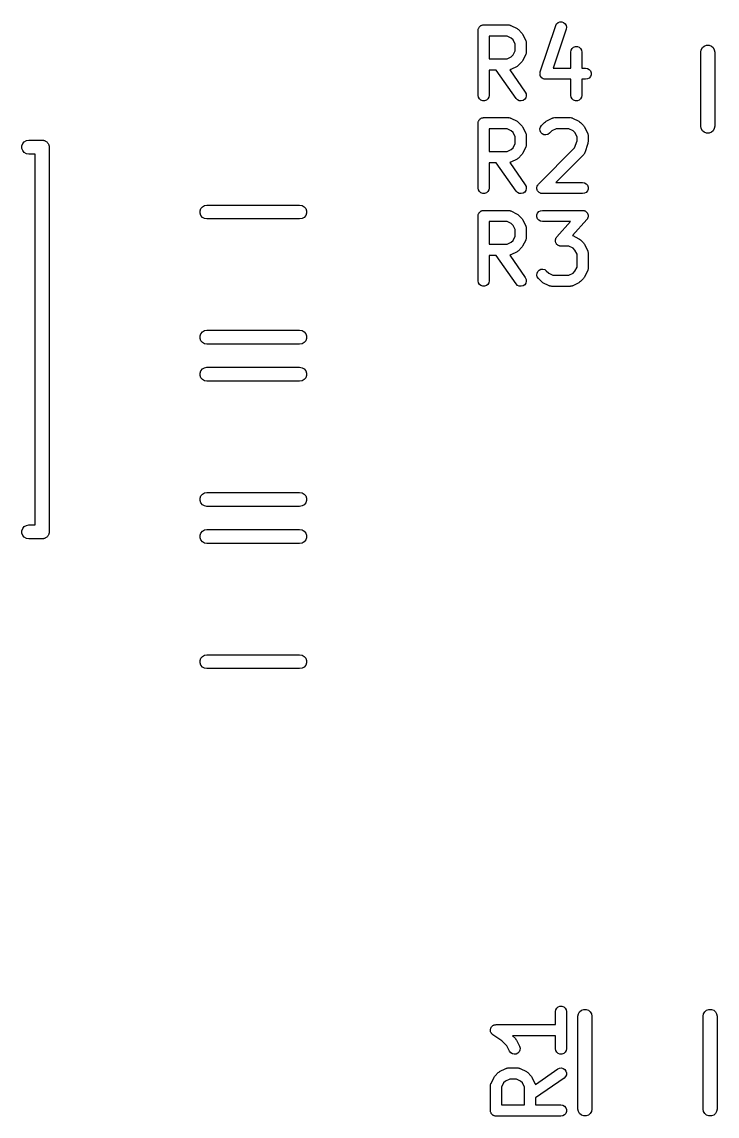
# Model space of a CAD drawing. Extents: x 110.2 to 157.8, y -100.3 to -70.3.
# Drawn here: x 126.26 to 133.75, y -84.33 to -72.52 of the extents above; entities that cross this region are included whole.
import ezdxf

# ---------------------------------------------------------------- set-up
doc = ezdxf.new("R2010")
doc.units = 0
doc.header["$MEASUREMENT"] = 0
doc.layers.add('BLACK', color=7, linetype='CONTINUOUS')

msp = doc.modelspace()

# ---------------------------------------------------------------- linework, layer by layer
at = {"layer": 'Black'}
for p, q in [((131.181, -72.5867), (131.185, -72.5826)), ((131.185, -72.5826), (131.187, -72.5781)), ((131.187, -72.5781), (131.191, -72.5747)), ((131.191, -72.5747), (131.195, -72.5707)), ((131.195, -72.5707), (131.199, -72.5681)), ((131.199, -72.5681), (131.203, -72.5647)), ((131.203, -72.5647), (131.208, -72.5629)), ((131.208, -72.5629), (131.213, -72.5603)), ((131.213, -72.5603), (131.218, -72.5594)), ((131.218, -72.5594), (131.223, -72.5576)), ((131.223, -72.5576), (131.228, -72.5576)), ((131.228, -72.5576), (131.233, -72.5567)), ((131.233, -72.5567), (131.5, -72.5567)), ((131.5, -72.5567), (131.503, -72.5573)), ((131.503, -72.5573), (131.507, -72.5571)), ((131.507, -72.5571), (131.514, -72.5591)), ((131.514, -72.5591), (131.521, -72.5603)), ((131.521, -72.5603), (131.524, -72.562)), ((131.524, -72.562), (131.527, -72.563)), ((131.527, -72.563), (131.594, -72.5963)), ((131.843, -73.0644), (132.01, -72.5644)), ((132.01, -72.5644), (132.02, -72.546)), ((132.02, -72.546), (132.035, -72.5322)), ((132.035, -72.5322), (132.055, -72.5246)), ((132.055, -72.5246), (132.075, -72.524)), ((132.075, -72.524), (132.095, -72.5306)), ((132.095, -72.5306), (132.112, -72.5435)), ((132.112, -72.5435), (132.122, -72.5613)), ((132.122, -72.5613), (132.127, -72.5817)), ((132.127, -72.5817), (132.124, -72.6023)), ((131.173, -72.6167), (131.174, -72.6115)), ((131.173, -73.3167), (131.173, -72.6167)), ((131.174, -72.6062), (131.176, -72.6013)), ((131.174, -72.6115), (131.174, -72.6062)), ((131.176, -72.6013), (131.177, -72.5961)), ((131.177, -72.5961), (131.18, -72.5916)), ((131.18, -72.5916), (131.181, -72.5867)), ((131.293, -72.6767), (131.293, -72.9233)), ((131.486, -72.6767), (131.293, -72.6767)), ((131.531, -72.6993), (131.486, -72.6767)), ((131.551, -72.7189), (131.531, -72.6993)), ((131.594, -72.5963), (131.601, -72.6021)), ((131.601, -72.6021), (131.609, -72.6076)), ((131.609, -72.6076), (131.642, -72.6409)), ((131.642, -72.6409), (131.648, -72.6488)), ((131.648, -72.6488), (131.654, -72.6565)), ((131.654, -72.6565), (131.687, -72.7232)), ((132.124, -72.6023), (131.983, -73.0233)), ((131.573, -72.7642), (131.551, -72.7189)), ((131.573, -72.8358), (131.573, -72.7642)), ((131.687, -72.7232), (131.688, -72.7265)), ((131.688, -72.7265), (131.69, -72.7295)), ((131.69, -72.7295), (131.691, -72.7364)), ((131.691, -72.7364), (131.693, -72.7431)), ((131.693, -72.7431), (131.693, -72.7466)), ((131.693, -72.7466), (131.693, -72.75)), ((131.693, -72.75), (131.693, -72.85)), ((132.177, -72.8295), (132.187, -72.8114)), ((132.187, -72.8114), (132.203, -72.798)), ((132.203, -72.798), (132.223, -72.7909)), ((132.223, -72.7909), (132.244, -72.7909)), ((132.244, -72.7909), (132.263, -72.798)), ((132.263, -72.798), (132.279, -72.8114)), ((132.279, -72.8114), (132.29, -72.8295)), ((133.58, -72.8243), (133.593, -72.8018)), ((133.593, -72.8018), (133.612, -72.785)), ((133.612, -72.785), (133.637, -72.7761)), ((133.637, -72.7761), (133.663, -72.7761)), ((133.663, -72.7761), (133.688, -72.785)), ((133.688, -72.785), (133.707, -72.8018)), ((133.707, -72.8018), (133.72, -72.8243)), ((131.293, -72.9233), (131.486, -72.9233)), ((131.486, -72.9233), (131.531, -72.9007)), ((131.531, -72.9007), (131.551, -72.8811)), ((131.551, -72.8811), (131.573, -72.8358)), ((131.687, -72.8768), (131.654, -72.9435)), ((131.688, -72.8735), (131.687, -72.8768)), ((131.69, -72.8705), (131.688, -72.8735)), ((131.691, -72.8636), (131.69, -72.8705)), ((131.693, -72.8569), (131.691, -72.8636)), ((131.693, -72.85), (131.693, -72.8534)), ((131.693, -72.8534), (131.693, -72.8569)), ((132.173, -72.85), (132.177, -72.8295)), ((132.173, -73.0233), (132.173, -72.85)), ((132.29, -72.8295), (132.293, -72.85)), ((132.293, -72.85), (132.293, -73.0233)), ((133.575, -72.85), (133.58, -72.8243)), ((133.575, -73.65), (133.575, -72.85)), ((133.72, -72.8243), (133.725, -72.85)), ((133.725, -72.85), (133.725, -73.65)), ((131.369, -73.0433), (131.293, -73.0433)), ((131.293, -73.0433), (131.293, -73.3167)), ((131.584, -73.3511), (131.369, -73.0433)), ((131.521, -73.0397), (131.514, -73.0409)), ((131.514, -73.0409), (131.514, -73.0409)), ((131.514, -73.0409), (131.682, -73.2823)), ((131.524, -73.038), (131.521, -73.0397)), ((131.527, -73.037), (131.524, -73.038)), ((131.594, -73.0037), (131.527, -73.037)), ((131.601, -72.9979), (131.594, -73.0037)), ((131.609, -72.9924), (131.601, -72.9979)), ((131.642, -72.9591), (131.609, -72.9924)), ((131.648, -72.9512), (131.642, -72.9591)), ((131.654, -72.9435), (131.648, -72.9512)), ((131.983, -73.0233), (132.173, -73.0233)), ((132.293, -73.0233), (132.333, -73.0233)), ((132.333, -73.0233), (132.354, -73.027)), ((132.354, -73.027), (132.372, -73.0374)), ((132.372, -73.0374), (132.385, -73.0533)), ((132.385, -73.0533), (132.392, -73.0729)), ((131.84, -73.085), (131.841, -73.079)), ((131.841, -73.0893), (131.84, -73.085)), ((131.841, -73.0729), (131.842, -73.0687)), ((131.841, -73.079), (131.841, -73.0729)), ((131.841, -73.0938), (131.841, -73.0893)), ((131.843, -73.0994), (131.841, -73.0938)), ((131.842, -73.0687), (131.843, -73.0644)), ((131.844, -73.1054), (131.843, -73.0994)), ((131.847, -73.1092), (131.844, -73.1054)), ((131.848, -73.1133), (131.847, -73.1092)), ((131.852, -73.118), (131.848, -73.1133)), ((131.855, -73.1231), (131.852, -73.118)), ((131.859, -73.1259), (131.855, -73.1231)), ((131.861, -73.1293), (131.859, -73.1259)), ((131.867, -73.1323), (131.861, -73.1293)), ((131.871, -73.1361), (131.867, -73.1323)), ((131.876, -73.1375), (131.871, -73.1361)), ((131.879, -73.1397), (131.876, -73.1375)), ((131.885, -73.1408), (131.879, -73.1397)), ((131.891, -73.1427), (131.885, -73.1408)), ((131.896, -73.1426), (131.891, -73.1427)), ((131.9, -73.1433), (131.896, -73.1426)), ((132.173, -73.1433), (131.9, -73.1433)), ((132.173, -73.3167), (132.173, -73.1433)), ((132.333, -73.1433), (132.293, -73.1433)), ((132.293, -73.1433), (132.293, -73.3167)), ((132.354, -73.1397), (132.333, -73.1433)), ((132.372, -73.1293), (132.354, -73.1397)), ((132.385, -73.1133), (132.372, -73.1293)), ((132.392, -73.0938), (132.385, -73.1133)), ((132.392, -73.0729), (132.392, -73.0938)), ((131.682, -73.2823), (131.691, -73.3011)), ((131.177, -73.3372), (131.173, -73.3167)), ((131.187, -73.3552), (131.177, -73.3372)), ((131.203, -73.3686), (131.187, -73.3552)), ((131.223, -73.3758), (131.203, -73.3686)), ((131.244, -73.3758), (131.223, -73.3758)), ((131.263, -73.3686), (131.244, -73.3758)), ((131.279, -73.3552), (131.263, -73.3686)), ((131.29, -73.3372), (131.279, -73.3552)), ((131.293, -73.3167), (131.29, -73.3372)), ((131.599, -73.3658), (131.584, -73.3511)), ((131.618, -73.3746), (131.599, -73.3658)), ((131.639, -73.3764), (131.618, -73.3746)), ((131.659, -73.371), (131.639, -73.3764)), ((131.676, -73.3591), (131.659, -73.371)), ((131.688, -73.342), (131.676, -73.3591)), ((131.693, -73.3219), (131.688, -73.342)), ((131.691, -73.3011), (131.693, -73.3219)), ((132.177, -73.3372), (132.173, -73.3167)), ((132.187, -73.3552), (132.177, -73.3372)), ((132.203, -73.3686), (132.187, -73.3552)), ((132.223, -73.3758), (132.203, -73.3686)), ((132.244, -73.3758), (132.223, -73.3758)), ((132.263, -73.3686), (132.244, -73.3758)), ((132.279, -73.3552), (132.263, -73.3686)), ((132.29, -73.3372), (132.279, -73.3552)), ((132.293, -73.3167), (132.29, -73.3372)), ((131.173, -73.6167), (131.174, -73.6115)), ((131.173, -74.3167), (131.173, -73.6167)), ((131.174, -73.6062), (131.176, -73.6013)), ((131.174, -73.6115), (131.174, -73.6062)), ((131.176, -73.6013), (131.177, -73.5961)), ((131.177, -73.5961), (131.18, -73.5916)), ((131.18, -73.5916), (131.181, -73.5867)), ((131.181, -73.5867), (131.185, -73.5826)), ((131.185, -73.5826), (131.187, -73.5781)), ((131.187, -73.5781), (131.191, -73.5747)), ((131.191, -73.5747), (131.195, -73.5707)), ((131.195, -73.5707), (131.199, -73.5681)), ((131.199, -73.5681), (131.203, -73.5647)), ((131.203, -73.5647), (131.208, -73.5629)), ((131.208, -73.5629), (131.213, -73.5603)), ((131.213, -73.5603), (131.218, -73.5594)), ((131.218, -73.5594), (131.223, -73.5576)), ((131.223, -73.5576), (131.228, -73.5576)), ((131.228, -73.5576), (131.233, -73.5567)), ((131.233, -73.5567), (131.5, -73.5567)), ((131.5, -73.5567), (131.503, -73.5573)), ((131.503, -73.5573), (131.507, -73.5571)), ((131.507, -73.5571), (131.514, -73.5591)), ((131.514, -73.5591), (131.521, -73.5603)), ((131.521, -73.5603), (131.524, -73.562)), ((131.524, -73.562), (131.527, -73.563)), ((131.527, -73.563), (131.594, -73.5963)), ((131.594, -73.5963), (131.601, -73.6021)), ((131.601, -73.6021), (131.609, -73.6076)), ((131.609, -73.6076), (131.642, -73.6409)), ((131.642, -73.6409), (131.648, -73.6488)), ((131.648, -73.6488), (131.654, -73.6565)), ((131.846, -73.658), (131.858, -73.6409)), ((131.858, -73.6409), (131.891, -73.6076)), ((131.891, -73.6076), (131.899, -73.6021)), ((131.899, -73.6021), (131.907, -73.5963)), ((131.907, -73.5963), (131.973, -73.563)), ((131.973, -73.563), (131.976, -73.562)), ((131.976, -73.562), (131.979, -73.5603)), ((131.979, -73.5603), (131.986, -73.5591)), ((131.986, -73.5591), (131.993, -73.5571)), ((131.993, -73.5571), (131.997, -73.5573)), ((131.997, -73.5573), (132, -73.5567)), ((132, -73.5567), (132.167, -73.5567)), ((132.167, -73.5567), (132.17, -73.5573)), ((132.17, -73.5573), (132.174, -73.5571)), ((132.174, -73.5571), (132.18, -73.5591)), ((132.18, -73.5591), (132.187, -73.5603)), ((132.187, -73.5603), (132.19, -73.562)), ((132.19, -73.562), (132.193, -73.563)), ((132.193, -73.563), (132.26, -73.5963)), ((132.26, -73.5963), (132.268, -73.6021)), ((132.268, -73.6021), (132.276, -73.6076)), ((132.276, -73.6076), (132.309, -73.6409)), ((132.309, -73.6409), (132.315, -73.6488)), ((132.315, -73.6488), (132.32, -73.6565)), ((131.293, -73.6767), (131.293, -73.9233)), ((131.486, -73.6767), (131.293, -73.6767)), ((131.531, -73.6993), (131.486, -73.6767)), ((131.551, -73.7189), (131.531, -73.6993)), ((131.573, -73.7642), (131.551, -73.7189)), ((131.573, -73.8358), (131.573, -73.7642)), ((131.654, -73.6565), (131.687, -73.7232)), ((131.687, -73.7232), (131.688, -73.7265)), ((131.688, -73.7265), (131.69, -73.7295)), ((131.69, -73.7295), (131.691, -73.7364)), ((131.691, -73.7364), (131.693, -73.7431)), ((131.693, -73.7431), (131.693, -73.7466)), ((131.693, -73.7466), (131.693, -73.75)), ((131.693, -73.75), (131.693, -73.85)), ((131.84, -73.6781), (131.846, -73.658)), ((131.842, -73.6989), (131.84, -73.6781)), ((131.851, -73.7177), (131.842, -73.6989)), ((131.866, -73.7325), (131.851, -73.7177)), ((131.884, -73.7413), (131.866, -73.7325)), ((131.905, -73.7431), (131.884, -73.7413)), ((131.925, -73.7377), (131.905, -73.7431)), ((131.942, -73.7258), (131.925, -73.7377)), ((131.969, -73.6993), (131.942, -73.7258)), ((132.014, -73.6767), (131.969, -73.6993)), ((132.153, -73.6767), (132.014, -73.6767)), ((132.198, -73.6993), (132.153, -73.6767)), ((132.217, -73.7189), (132.198, -73.6993)), ((132.24, -73.7642), (132.217, -73.7189)), ((132.24, -73.8069), (132.24, -73.7642)), ((132.32, -73.6565), (132.354, -73.7232)), ((132.354, -73.7232), (132.355, -73.7265)), ((132.355, -73.7265), (132.356, -73.7295)), ((132.356, -73.7295), (132.358, -73.7364)), ((132.358, -73.7364), (132.36, -73.7431)), ((132.36, -73.7431), (132.359, -73.7466)), ((132.359, -73.7466), (132.36, -73.75)), ((132.36, -73.75), (132.36, -73.8167)), ((133.58, -73.6757), (133.575, -73.65)), ((133.593, -73.6982), (133.58, -73.6757)), ((133.612, -73.715), (133.593, -73.6982)), ((133.637, -73.7239), (133.612, -73.715)), ((133.663, -73.7239), (133.637, -73.7239)), ((133.688, -73.715), (133.663, -73.7239)), ((133.707, -73.6982), (133.688, -73.715)), ((133.72, -73.6757), (133.707, -73.6982)), ((133.725, -73.65), (133.72, -73.6757)), ((126.256, -73.862), (126.265, -73.8375)), ((126.256, -73.888), (126.256, -73.862)), ((126.265, -73.8375), (126.282, -73.8175)), ((126.282, -73.8175), (126.304, -73.8045)), ((126.304, -73.8045), (126.33, -73.8)), ((126.33, -73.8), (126.475, -73.8)), ((126.475, -73.8), (126.481, -73.8011)), ((126.481, -73.8011), (126.488, -73.8011)), ((126.488, -73.8011), (126.494, -73.8034)), ((126.494, -73.8034), (126.501, -73.8045)), ((126.501, -73.8045), (126.506, -73.8078)), ((126.506, -73.8078), (126.512, -73.81)), ((126.512, -73.81), (126.518, -73.8143)), ((126.518, -73.8143), (126.523, -73.8175)), ((126.523, -73.8175), (126.527, -73.8226)), ((126.527, -73.8226), (126.532, -73.8268)), ((126.532, -73.8268), (126.536, -73.8325)), ((126.536, -73.8325), (126.54, -73.8375)), ((126.54, -73.8375), (126.542, -73.8437)), ((126.542, -73.8437), (126.545, -73.8493)), ((126.545, -73.8493), (126.547, -73.8558)), ((126.547, -73.8558), (126.549, -73.862)), ((126.549, -73.862), (126.549, -73.8685)), ((126.549, -73.8685), (126.55, -73.875)), ((126.55, -73.875), (126.55, -78.025)), ((131.531, -73.9007), (131.551, -73.8811)), ((131.551, -73.8811), (131.573, -73.8358)), ((131.687, -73.8768), (131.654, -73.9435)), ((131.688, -73.8735), (131.687, -73.8768)), ((131.69, -73.8705), (131.688, -73.8735)), ((131.691, -73.8636), (131.69, -73.8705)), ((131.693, -73.8569), (131.691, -73.8636)), ((131.693, -73.85), (131.693, -73.8534)), ((131.693, -73.8534), (131.693, -73.8569)), ((131.824, -74.2742), (132.214, -73.8843)), ((132.214, -73.8843), (132.24, -73.8069)), ((132.357, -73.8356), (132.324, -73.9356)), ((132.358, -73.8261), (132.357, -73.8356)), ((132.36, -73.8167), (132.358, -73.8261)), ((126.265, -73.9125), (126.256, -73.888)), ((126.282, -73.9325), (126.265, -73.9125)), ((126.304, -73.9455), (126.282, -73.9325)), ((126.33, -73.95), (126.304, -73.9455)), ((126.4, -73.95), (126.33, -73.95)), ((126.4, -77.95), (126.4, -73.95)), ((131.293, -73.9233), (131.486, -73.9233)), ((131.486, -73.9233), (131.531, -73.9007)), ((131.601, -73.9979), (131.594, -74.0037)), ((131.609, -73.9924), (131.601, -73.9979)), ((131.642, -73.9591), (131.609, -73.9924)), ((131.648, -73.9512), (131.642, -73.9591)), ((131.654, -73.9435), (131.648, -73.9512)), ((132.309, -73.9591), (132.012, -74.2567)), ((132.311, -73.9563), (132.309, -73.9591)), ((132.314, -73.954), (132.311, -73.9563)), ((132.317, -73.9478), (132.314, -73.954)), ((132.321, -73.942), (132.317, -73.9478)), ((132.322, -73.9387), (132.321, -73.942)), ((132.324, -73.9356), (132.322, -73.9387)), ((131.369, -74.0433), (131.293, -74.0433)), ((131.293, -74.0433), (131.293, -74.3167)), ((131.584, -74.3511), (131.369, -74.0433)), ((131.521, -74.0397), (131.514, -74.0409)), ((131.514, -74.0409), (131.514, -74.0409)), ((131.514, -74.0409), (131.682, -74.2823)), ((131.524, -74.038), (131.521, -74.0397)), ((131.527, -74.037), (131.524, -74.038)), ((131.594, -74.0037), (131.527, -74.037)), ((131.177, -74.3372), (131.173, -74.3167)), ((131.187, -74.3552), (131.177, -74.3372)), ((131.203, -74.3686), (131.187, -74.3552)), ((131.279, -74.3552), (131.263, -74.3686)), ((131.29, -74.3372), (131.279, -74.3552)), ((131.293, -74.3167), (131.29, -74.3372)), ((131.599, -74.3658), (131.584, -74.3511)), ((131.688, -74.342), (131.676, -74.3591)), ((131.682, -74.2823), (131.691, -74.3011)), ((131.693, -74.3219), (131.688, -74.342)), ((131.691, -74.3011), (131.693, -74.3219)), ((131.807, -74.3114), (131.808, -74.3089)), ((131.808, -74.3193), (131.807, -74.3114)), ((131.808, -74.3062), (131.81, -74.2989)), ((131.808, -74.3089), (131.808, -74.3062)), ((131.808, -74.3271), (131.808, -74.3193)), ((131.808, -74.3296), (131.808, -74.3271)), ((131.809, -74.3322), (131.808, -74.3296)), ((131.812, -74.3393), (131.809, -74.3322)), ((131.81, -74.2989), (131.812, -74.2913)), ((131.812, -74.2913), (131.814, -74.2891)), ((131.815, -74.3467), (131.812, -74.3393)), ((131.814, -74.2891), (131.815, -74.2867)), ((131.815, -74.2867), (131.82, -74.2807)), ((131.816, -74.3487), (131.815, -74.3467)), ((131.818, -74.3511), (131.816, -74.3487)), ((131.823, -74.3566), (131.818, -74.3511)), ((131.82, -74.2807), (131.824, -74.2742)), ((131.828, -74.3626), (131.823, -74.3566)), ((132.012, -74.2567), (132.3, -74.2567)), ((132.3, -74.2567), (132.321, -74.2603)), ((132.321, -74.2603), (132.339, -74.2707)), ((132.339, -74.2707), (132.352, -74.2867)), ((132.352, -74.3467), (132.339, -74.3626)), ((132.352, -74.2867), (132.359, -74.3062)), ((132.359, -74.3271), (132.352, -74.3467)), ((132.359, -74.3062), (132.359, -74.3271)), ((131.223, -74.3758), (131.203, -74.3686)), ((131.244, -74.3758), (131.223, -74.3758)), ((131.263, -74.3686), (131.244, -74.3758)), ((131.618, -74.3746), (131.599, -74.3658)), ((131.639, -74.3764), (131.618, -74.3746)), ((131.659, -74.371), (131.639, -74.3764)), ((131.676, -74.3591), (131.659, -74.371)), ((131.83, -74.364), (131.828, -74.3626)), ((131.832, -74.3658), (131.83, -74.364)), ((131.839, -74.3691), (131.832, -74.3658)), ((131.846, -74.373), (131.839, -74.3691)), ((131.849, -74.3735), (131.846, -74.373)), ((131.851, -74.3746), (131.849, -74.3735)), ((131.859, -74.3753), (131.851, -74.3746)), ((131.867, -74.3767), (131.859, -74.3753)), ((132.3, -74.3767), (131.867, -74.3767)), ((132.321, -74.373), (132.3, -74.3767)), ((132.339, -74.3626), (132.321, -74.373)), ((128.176, -74.562), (128.185, -74.5375)), ((128.176, -74.588), (128.176, -74.562)), ((128.185, -74.6125), (128.176, -74.588)), ((128.185, -74.5375), (128.202, -74.5175)), ((128.202, -74.5175), (128.224, -74.5045)), ((128.224, -74.5045), (128.25, -74.5)), ((128.25, -74.5), (129.25, -74.5)), ((129.25, -74.5), (129.276, -74.5045)), ((129.276, -74.5045), (129.298, -74.5175)), ((129.298, -74.5175), (129.315, -74.5375)), ((129.315, -74.5375), (129.324, -74.562)), ((129.324, -74.588), (129.315, -74.6125)), ((129.324, -74.562), (129.324, -74.588)), ((131.177, -74.5961), (131.18, -74.5916)), ((131.18, -74.5916), (131.181, -74.5867)), ((131.181, -74.5867), (131.185, -74.5826)), ((131.185, -74.5826), (131.187, -74.5781)), ((131.187, -74.5781), (131.191, -74.5747)), ((131.191, -74.5747), (131.195, -74.5707)), ((131.195, -74.5707), (131.199, -74.5681)), ((131.199, -74.5681), (131.203, -74.5647)), ((131.203, -74.5647), (131.208, -74.5629)), ((131.208, -74.5629), (131.213, -74.5603)), ((131.213, -74.5603), (131.218, -74.5594)), ((131.218, -74.5594), (131.223, -74.5576)), ((131.223, -74.5576), (131.228, -74.5576)), ((131.228, -74.5576), (131.233, -74.5567)), ((131.233, -74.5567), (131.5, -74.5567)), ((131.5, -74.5567), (131.503, -74.5573)), ((131.503, -74.5573), (131.507, -74.5571)), ((131.507, -74.5571), (131.514, -74.5591)), ((131.514, -74.5591), (131.521, -74.5603)), ((131.521, -74.5603), (131.524, -74.562)), ((131.524, -74.562), (131.527, -74.563)), ((131.527, -74.563), (131.594, -74.5963)), ((131.808, -74.6062), (131.815, -74.5867)), ((131.815, -74.5867), (131.828, -74.5707)), ((131.828, -74.5707), (131.846, -74.5603)), ((131.846, -74.5603), (131.867, -74.5567)), ((131.867, -74.5567), (132.3, -74.5567)), ((132.3, -74.5567), (132.306, -74.5577)), ((132.306, -74.5577), (132.312, -74.5578)), ((132.312, -74.5578), (132.316, -74.5595)), ((132.316, -74.5595), (132.321, -74.5603)), ((132.321, -74.5603), (132.326, -74.5632)), ((132.326, -74.5632), (132.331, -74.5653)), ((132.331, -74.5653), (132.335, -74.5684)), ((132.335, -74.5684), (132.339, -74.5707)), ((132.339, -74.5707), (132.342, -74.5752)), ((132.342, -74.5752), (132.347, -74.5791)), ((132.347, -74.5791), (132.349, -74.5831)), ((132.349, -74.5831), (132.352, -74.5867)), ((132.352, -74.5867), (132.354, -74.5922)), ((132.354, -74.5922), (132.357, -74.5973)), ((128.202, -74.6325), (128.185, -74.6125)), ((128.224, -74.6455), (128.202, -74.6325)), ((128.25, -74.65), (128.224, -74.6455)), ((129.25, -74.65), (128.25, -74.65)), ((129.276, -74.6455), (129.25, -74.65)), ((129.298, -74.6325), (129.276, -74.6455)), ((129.315, -74.6125), (129.298, -74.6325)), ((131.173, -74.6167), (131.174, -74.6115)), ((131.173, -75.3167), (131.173, -74.6167)), ((131.174, -74.6062), (131.176, -74.6013)), ((131.174, -74.6115), (131.174, -74.6062)), ((131.176, -74.6013), (131.177, -74.5961)), ((131.293, -74.6767), (131.293, -74.9233)), ((131.486, -74.6767), (131.293, -74.6767)), ((131.531, -74.6993), (131.486, -74.6767)), ((131.551, -74.7189), (131.531, -74.6993)), ((131.594, -74.5963), (131.601, -74.6021)), ((131.601, -74.6021), (131.609, -74.6076)), ((131.609, -74.6076), (131.642, -74.6409)), ((131.642, -74.6409), (131.648, -74.6488)), ((131.648, -74.6488), (131.654, -74.6565)), ((131.654, -74.6565), (131.687, -74.7232)), ((131.808, -74.6271), (131.808, -74.6062)), ((131.815, -74.6467), (131.808, -74.6271)), ((131.828, -74.6626), (131.815, -74.6467)), ((131.846, -74.673), (131.828, -74.6626)), ((131.867, -74.6767), (131.846, -74.673)), ((132.168, -74.6767), (131.867, -74.6767)), ((132.022, -74.8438), (132.168, -74.6767)), ((132.345, -74.6562), (132.193, -74.8296)), ((132.348, -74.6512), (132.345, -74.6562)), ((132.352, -74.6467), (132.348, -74.6512)), ((132.354, -74.6423), (132.352, -74.6467)), ((132.356, -74.6384), (132.354, -74.6423)), ((132.357, -74.6326), (132.356, -74.6384)), ((132.357, -74.5973), (132.358, -74.6019)), ((132.359, -74.6271), (132.357, -74.6326)), ((132.358, -74.6019), (132.359, -74.6062)), ((132.359, -74.6062), (132.359, -74.6121)), ((132.359, -74.6121), (132.36, -74.6179)), ((132.36, -74.6179), (132.359, -74.6225)), ((132.359, -74.6225), (132.359, -74.6271)), ((131.573, -74.7642), (131.551, -74.7189)), ((131.573, -74.8358), (131.573, -74.7642)), ((131.687, -74.7232), (131.688, -74.7265)), ((131.688, -74.7265), (131.69, -74.7295)), ((131.69, -74.7295), (131.691, -74.7364)), ((131.691, -74.7364), (131.693, -74.7431)), ((131.693, -74.7431), (131.693, -74.7466)), ((131.693, -74.7466), (131.693, -74.75)), ((131.693, -74.75), (131.693, -74.85)), ((131.293, -74.9233), (131.486, -74.9233)), ((131.486, -74.9233), (131.531, -74.9007)), ((131.531, -74.9007), (131.551, -74.8811)), ((131.551, -74.8811), (131.573, -74.8358)), ((131.654, -74.9435), (131.648, -74.9512)), ((131.687, -74.8768), (131.654, -74.9435)), ((131.688, -74.8735), (131.687, -74.8768)), ((131.69, -74.8705), (131.688, -74.8735)), ((131.691, -74.8636), (131.69, -74.8705)), ((131.693, -74.8569), (131.691, -74.8636)), ((131.693, -74.85), (131.693, -74.8534)), ((131.693, -74.8534), (131.693, -74.8569)), ((132.007, -74.8821), (132.008, -74.8775)), ((132.008, -74.8879), (132.007, -74.8821)), ((132.008, -74.8729), (132.01, -74.8674)), ((132.008, -74.8775), (132.008, -74.8729)), ((132.008, -74.8938), (132.008, -74.8879)), ((132.009, -74.8981), (132.008, -74.8938)), ((132.01, -74.9027), (132.009, -74.8981)), ((132.01, -74.8674), (132.011, -74.8616)), ((132.013, -74.9078), (132.01, -74.9027)), ((132.011, -74.8616), (132.013, -74.8577)), ((132.013, -74.8577), (132.015, -74.8533)), ((132.015, -74.9133), (132.013, -74.9078)), ((132.015, -74.8533), (132.018, -74.8488)), ((132.018, -74.9169), (132.015, -74.9133)), ((132.018, -74.8488), (132.022, -74.8438)), ((132.02, -74.9209), (132.018, -74.9169)), ((132.024, -74.9248), (132.02, -74.9209)), ((132.028, -74.9293), (132.024, -74.9248)), ((132.032, -74.9316), (132.028, -74.9293)), ((132.036, -74.9347), (132.032, -74.9316)), ((132.041, -74.9368), (132.036, -74.9347)), ((132.046, -74.9397), (132.041, -74.9368)), ((132.051, -74.9405), (132.046, -74.9397)), ((132.055, -74.9422), (132.051, -74.9405)), ((132.061, -74.9423), (132.055, -74.9422)), ((132.067, -74.9433), (132.061, -74.9423)), ((132.153, -74.9433), (132.067, -74.9433)), ((132.198, -74.966), (132.153, -74.9433)), ((132.193, -74.8296), (132.194, -74.8297)), ((132.194, -74.8297), (132.26, -74.863)), ((132.26, -74.863), (132.268, -74.8687)), ((132.268, -74.8687), (132.276, -74.8742)), ((132.276, -74.8742), (132.309, -74.9076)), ((132.309, -74.9076), (132.315, -74.9154)), ((132.315, -74.9154), (132.32, -74.9232)), ((132.32, -74.9232), (132.354, -74.9898)), ((131.369, -75.0433), (131.293, -75.0433)), ((131.293, -75.0433), (131.293, -75.3167)), ((131.584, -75.3511), (131.369, -75.0433)), ((131.521, -75.0397), (131.514, -75.0409)), ((131.514, -75.0409), (131.514, -75.0409)), ((131.514, -75.0409), (131.682, -75.2823)), ((131.524, -75.038), (131.521, -75.0397)), ((131.527, -75.037), (131.524, -75.038)), ((131.594, -75.0037), (131.527, -75.037)), ((131.601, -74.9979), (131.594, -75.0037)), ((131.609, -74.9924), (131.601, -74.9979)), ((131.642, -74.9591), (131.609, -74.9924)), ((131.648, -74.9512), (131.642, -74.9591)), ((132.217, -74.9855), (132.198, -74.966)), ((132.24, -75.0308), (132.217, -74.9855)), ((132.24, -75.1692), (132.24, -75.0308)), ((132.354, -74.9898), (132.355, -74.9931)), ((132.355, -74.9931), (132.356, -74.9961)), ((132.356, -74.9961), (132.358, -75.0031)), ((132.358, -75.0031), (132.36, -75.0098)), ((132.36, -75.0098), (132.359, -75.0133)), ((132.359, -75.0133), (132.36, -75.0167)), ((132.36, -75.0167), (132.36, -75.1833)), ((132.217, -75.2145), (132.24, -75.1692)), ((131.682, -75.2823), (131.691, -75.3011)), ((131.691, -75.3011), (131.693, -75.3219)), ((131.807, -75.2552), (131.809, -75.2345)), ((131.812, -75.2754), (131.807, -75.2552)), ((131.809, -75.2345), (131.818, -75.2156)), ((131.824, -75.2924), (131.812, -75.2754)), ((131.818, -75.2156), (131.832, -75.2009)), ((131.858, -75.3258), (131.824, -75.2924)), ((131.832, -75.2009), (131.851, -75.192)), ((131.851, -75.192), (131.872, -75.1902)), ((131.872, -75.1902), (131.892, -75.1956)), ((131.892, -75.1956), (131.909, -75.2076)), ((131.909, -75.2076), (131.936, -75.234)), ((131.936, -75.234), (131.981, -75.2567)), ((131.981, -75.2567), (132.153, -75.2567)), ((132.153, -75.2567), (132.198, -75.234)), ((132.198, -75.234), (132.217, -75.2145)), ((132.309, -75.2924), (132.276, -75.3258)), ((132.315, -75.2846), (132.309, -75.2924)), ((132.32, -75.2768), (132.315, -75.2846)), ((132.354, -75.2102), (132.32, -75.2768)), ((132.355, -75.2069), (132.354, -75.2102)), ((132.356, -75.2039), (132.355, -75.2069)), ((132.358, -75.1969), (132.356, -75.2039)), ((132.36, -75.1902), (132.358, -75.1969)), ((132.36, -75.1833), (132.359, -75.1867)), ((132.359, -75.1867), (132.36, -75.1902)), ((131.177, -75.3372), (131.173, -75.3167)), ((131.187, -75.3552), (131.177, -75.3372)), ((131.203, -75.3686), (131.187, -75.3552)), ((131.223, -75.3758), (131.203, -75.3686)), ((131.244, -75.3758), (131.223, -75.3758)), ((131.263, -75.3686), (131.244, -75.3758)), ((131.279, -75.3552), (131.263, -75.3686)), ((131.29, -75.3372), (131.279, -75.3552)), ((131.293, -75.3167), (131.29, -75.3372)), ((131.599, -75.3658), (131.584, -75.3511)), ((131.618, -75.3746), (131.599, -75.3658)), ((131.639, -75.3764), (131.618, -75.3746)), ((131.659, -75.371), (131.639, -75.3764)), ((131.676, -75.3591), (131.659, -75.371)), ((131.688, -75.342), (131.676, -75.3591)), ((131.693, -75.3219), (131.688, -75.342)), ((131.865, -75.3313), (131.858, -75.3258)), ((131.873, -75.337), (131.865, -75.3313)), ((131.94, -75.3703), (131.873, -75.337)), ((131.943, -75.3713), (131.94, -75.3703)), ((131.946, -75.373), (131.943, -75.3713)), ((131.953, -75.3743), (131.946, -75.373)), ((131.96, -75.3763), (131.953, -75.3743)), ((131.963, -75.3761), (131.96, -75.3763)), ((131.967, -75.3767), (131.963, -75.3761)), ((132.167, -75.3767), (131.967, -75.3767)), ((132.17, -75.3761), (132.167, -75.3767)), ((132.174, -75.3763), (132.17, -75.3761)), ((132.18, -75.3743), (132.174, -75.3763)), ((132.187, -75.373), (132.18, -75.3743)), ((132.19, -75.3713), (132.187, -75.373)), ((132.194, -75.3703), (132.19, -75.3713)), ((132.26, -75.337), (132.194, -75.3703)), ((132.268, -75.3313), (132.26, -75.337)), ((132.276, -75.3258), (132.268, -75.3313)), ((128.176, -75.912), (128.185, -75.8875)), ((128.185, -75.8875), (128.202, -75.8675)), ((128.202, -75.8675), (128.224, -75.8545)), ((128.224, -75.8545), (128.25, -75.85)), ((128.25, -75.85), (129.25, -75.85)), ((129.25, -75.85), (129.276, -75.8545)), ((129.276, -75.8545), (129.298, -75.8675)), ((129.298, -75.8675), (129.315, -75.8875)), ((129.315, -75.8875), (129.324, -75.912)), ((128.176, -75.938), (128.176, -75.912)), ((128.185, -75.9625), (128.176, -75.938)), ((128.202, -75.9825), (128.185, -75.9625)), ((128.224, -75.9955), (128.202, -75.9825)), ((128.25, -76), (128.224, -75.9955)), ((129.25, -76), (128.25, -76)), ((129.276, -75.9955), (129.25, -76)), ((129.298, -75.9825), (129.276, -75.9955)), ((129.315, -75.9625), (129.298, -75.9825)), ((129.324, -75.938), (129.315, -75.9625)), ((129.324, -75.912), (129.324, -75.938)), ((128.176, -76.312), (128.185, -76.2875)), ((128.176, -76.338), (128.176, -76.312)), ((128.185, -76.3625), (128.176, -76.338)), ((128.185, -76.2875), (128.202, -76.2675)), ((128.202, -76.3825), (128.185, -76.3625)), ((128.202, -76.2675), (128.224, -76.2545)), ((128.224, -76.2545), (128.25, -76.25)), ((128.25, -76.25), (129.25, -76.25)), ((129.25, -76.25), (129.276, -76.2545)), ((129.276, -76.2545), (129.298, -76.2675)), ((129.298, -76.2675), (129.315, -76.2875)), ((129.315, -76.3625), (129.298, -76.3825)), ((129.315, -76.2875), (129.324, -76.312)), ((129.324, -76.338), (129.315, -76.3625)), ((129.324, -76.312), (129.324, -76.338)), ((128.224, -76.3955), (128.202, -76.3825)), ((128.25, -76.4), (128.224, -76.3955)), ((129.25, -76.4), (128.25, -76.4)), ((129.276, -76.3955), (129.25, -76.4)), ((129.298, -76.3825), (129.276, -76.3955)), ((128.176, -77.662), (128.185, -77.6375)), ((128.185, -77.6375), (128.202, -77.6175)), ((128.202, -77.6175), (128.224, -77.6045)), ((128.224, -77.6045), (128.25, -77.6)), ((128.25, -77.6), (129.25, -77.6)), ((129.25, -77.6), (129.276, -77.6045)), ((129.276, -77.6045), (129.298, -77.6175)), ((129.298, -77.6175), (129.315, -77.6375)), ((129.315, -77.6375), (129.324, -77.662)), ((128.176, -77.688), (128.176, -77.662)), ((128.185, -77.7125), (128.176, -77.688)), ((128.202, -77.7325), (128.185, -77.7125)), ((128.224, -77.7455), (128.202, -77.7325)), ((128.25, -77.75), (128.224, -77.7455)), ((129.25, -77.75), (128.25, -77.75)), ((129.276, -77.7455), (129.25, -77.75)), ((129.298, -77.7325), (129.276, -77.7455)), ((129.315, -77.7125), (129.298, -77.7325)), ((129.324, -77.688), (129.315, -77.7125)), ((129.324, -77.662), (129.324, -77.688)), ((126.256, -78.012), (126.265, -77.9875)), ((126.256, -78.038), (126.256, -78.012)), ((126.265, -77.9875), (126.282, -77.9675)), ((126.282, -77.9675), (126.304, -77.9545)), ((126.304, -77.9545), (126.33, -77.95)), ((126.33, -77.95), (126.4, -77.95)), ((128.202, -78.0175), (128.224, -78.0045)), ((128.224, -78.0045), (128.25, -78)), ((128.25, -78), (129.25, -78)), ((129.25, -78), (129.276, -78.0045)), ((129.276, -78.0045), (129.298, -78.0175)), ((126.265, -78.0625), (126.256, -78.038)), ((126.282, -78.0825), (126.265, -78.0625)), ((126.304, -78.0955), (126.282, -78.0825)), ((126.33, -78.1), (126.304, -78.0955)), ((126.475, -78.1), (126.33, -78.1)), ((126.481, -78.0989), (126.475, -78.1)), ((126.488, -78.0989), (126.481, -78.0989)), ((126.494, -78.0966), (126.488, -78.0989)), ((126.501, -78.0955), (126.494, -78.0966)), ((126.506, -78.0922), (126.501, -78.0955)), ((126.512, -78.09), (126.506, -78.0922)), ((126.518, -78.0857), (126.512, -78.09)), ((126.523, -78.0825), (126.518, -78.0857)), ((126.527, -78.0774), (126.523, -78.0825)), ((126.532, -78.0732), (126.527, -78.0774)), ((126.536, -78.0675), (126.532, -78.0732)), ((126.54, -78.0625), (126.536, -78.0675)), ((126.542, -78.0563), (126.54, -78.0625)), ((126.545, -78.0507), (126.542, -78.0563)), ((126.547, -78.0442), (126.545, -78.0507)), ((126.549, -78.038), (126.547, -78.0442)), ((126.55, -78.025), (126.549, -78.0315)), ((126.549, -78.0315), (126.549, -78.038)), ((128.176, -78.062), (128.185, -78.0375)), ((128.176, -78.088), (128.176, -78.062)), ((128.185, -78.1125), (128.176, -78.088)), ((128.185, -78.0375), (128.202, -78.0175)), ((128.202, -78.1325), (128.185, -78.1125)), ((128.224, -78.1455), (128.202, -78.1325)), ((129.298, -78.1325), (129.276, -78.1455)), ((129.298, -78.0175), (129.315, -78.0375)), ((129.315, -78.1125), (129.298, -78.1325)), ((129.315, -78.0375), (129.324, -78.062)), ((129.324, -78.088), (129.315, -78.1125)), ((129.324, -78.062), (129.324, -78.088)), ((128.25, -78.15), (128.224, -78.1455)), ((129.25, -78.15), (128.25, -78.15)), ((129.276, -78.1455), (129.25, -78.15)), ((128.176, -79.412), (128.185, -79.3875)), ((128.176, -79.438), (128.176, -79.412)), ((128.185, -79.3875), (128.202, -79.3675)), ((128.202, -79.3675), (128.224, -79.3545)), ((128.224, -79.3545), (128.25, -79.35)), ((128.25, -79.35), (129.25, -79.35)), ((129.25, -79.35), (129.276, -79.3545)), ((129.276, -79.3545), (129.298, -79.3675)), ((129.298, -79.3675), (129.315, -79.3875)), ((129.315, -79.3875), (129.324, -79.412)), ((129.324, -79.412), (129.324, -79.438)), ((128.185, -79.4625), (128.176, -79.438)), ((128.202, -79.4825), (128.185, -79.4625)), ((128.224, -79.4955), (128.202, -79.4825)), ((128.25, -79.5), (128.224, -79.4955)), ((129.25, -79.5), (128.25, -79.5)), ((129.276, -79.4955), (129.25, -79.5)), ((129.298, -79.4825), (129.276, -79.4955)), ((129.315, -79.4625), (129.298, -79.4825)), ((129.324, -79.438), (129.315, -79.4625)), ((132.007, -83.2), (132.01, -83.1795)), ((132.007, -83.34), (132.007, -83.2)), ((132.01, -83.1795), (132.021, -83.1614)), ((132.021, -83.1614), (132.037, -83.148)), ((132.037, -83.148), (132.056, -83.1409)), ((132.056, -83.1409), (132.077, -83.1409)), ((132.077, -83.1409), (132.097, -83.148)), ((132.097, -83.148), (132.113, -83.1614)), ((132.113, -83.1614), (132.123, -83.1795)), ((132.123, -83.1795), (132.127, -83.2)), ((132.127, -83.2), (132.127, -83.6)), ((132.255, -83.2243), (132.268, -83.2018)), ((132.268, -83.2018), (132.287, -83.185)), ((132.287, -83.185), (132.312, -83.1761)), ((132.312, -83.1761), (132.338, -83.1761)), ((132.338, -83.1761), (132.362, -83.185)), ((132.362, -83.185), (132.382, -83.2018)), ((132.382, -83.2018), (132.395, -83.2243)), ((133.605, -83.2243), (133.618, -83.2018)), ((133.618, -83.2018), (133.637, -83.185)), ((133.637, -83.185), (133.662, -83.1761)), ((133.662, -83.1761), (133.688, -83.1761)), ((133.688, -83.1761), (133.713, -83.185)), ((133.713, -83.185), (133.732, -83.2018)), ((133.732, -83.2018), (133.745, -83.2243)), ((132.25, -83.25), (132.255, -83.2243)), ((132.25, -84.25), (132.25, -83.25)), ((132.395, -83.2243), (132.4, -83.25)), ((132.4, -83.25), (132.4, -84.25)), ((133.6, -83.25), (133.605, -83.2243)), ((133.6, -84.25), (133.6, -83.25)), ((133.745, -83.2243), (133.75, -83.25)), ((133.75, -83.25), (133.75, -84.25)), ((131.307, -83.3961), (131.308, -83.3929)), ((131.308, -83.4033), (131.307, -83.3961)), ((131.308, -83.3896), (131.31, -83.3829)), ((131.308, -83.3929), (131.308, -83.3896)), ((131.308, -83.4104), (131.308, -83.4033)), ((131.309, -83.4135), (131.308, -83.4104)), ((131.309, -83.4169), (131.309, -83.4135)), ((131.312, -83.4233), (131.309, -83.4169)), ((131.31, -83.3829), (131.312, -83.3759)), ((131.312, -83.3759), (131.314, -83.3731)), ((131.315, -83.43), (131.312, -83.4233)), ((131.314, -83.3731), (131.315, -83.37)), ((131.315, -83.37), (131.319, -83.3645)), ((131.317, -83.4325), (131.315, -83.43)), ((131.318, -83.4355), (131.317, -83.4325)), ((131.323, -83.4405), (131.318, -83.4355)), ((131.319, -83.3645), (131.323, -83.3586)), ((131.323, -83.3586), (131.326, -83.3566)), ((131.328, -83.446), (131.323, -83.4405)), ((131.326, -83.3566), (131.328, -83.354)), ((131.328, -83.354), (131.334, -83.3505)), ((131.334, -83.3505), (131.34, -83.3462)), ((131.34, -83.3462), (131.343, -83.3453)), ((131.343, -83.3453), (131.346, -83.3436)), ((131.346, -83.3436), (131.353, -83.3424)), ((131.353, -83.3424), (131.36, -83.3404)), ((131.36, -83.3404), (131.363, -83.3406)), ((131.363, -83.3406), (131.367, -83.34)), ((131.367, -83.34), (132.007, -83.34)), ((131.331, -83.4476), (131.328, -83.446)), ((131.333, -83.4499), (131.331, -83.4476)), ((131.428, -83.5133), (131.333, -83.4499)), ((131.484, -83.5689), (131.428, -83.5133)), ((132.007, -83.46), (131.545, -83.46)), ((131.545, -83.46), (131.576, -83.4909)), ((131.576, -83.4909), (131.581, -83.4988)), ((131.581, -83.4988), (131.587, -83.5065)), ((131.587, -83.5065), (131.62, -83.5732)), ((132.007, -83.6), (132.007, -83.46)), ((131.513, -83.6268), (131.484, -83.5689)), ((131.525, -83.6436), (131.513, -83.6268)), ((131.543, -83.6551), (131.525, -83.6436)), ((131.563, -83.6599), (131.543, -83.6551)), ((131.584, -83.6575), (131.563, -83.6599)), ((131.602, -83.6482), (131.584, -83.6575)), ((131.617, -83.6331), (131.602, -83.6482)), ((131.625, -83.6139), (131.617, -83.6331)), ((131.62, -83.5732), (131.626, -83.5931)), ((131.626, -83.5931), (131.625, -83.6139)), ((132.01, -83.6205), (132.007, -83.6)), ((132.021, -83.6386), (132.01, -83.6205)), ((132.037, -83.652), (132.021, -83.6386)), ((132.056, -83.6591), (132.037, -83.652)), ((132.077, -83.6591), (132.056, -83.6591)), ((132.097, -83.652), (132.077, -83.6591)), ((132.113, -83.6386), (132.097, -83.652)), ((132.123, -83.6205), (132.113, -83.6386)), ((132.127, -83.6), (132.123, -83.6205)), ((131.313, -83.9732), (131.346, -83.9065)), ((131.346, -83.9065), (131.352, -83.8988)), ((131.352, -83.8988), (131.358, -83.8909)), ((131.358, -83.8909), (131.391, -83.8576)), ((131.391, -83.8576), (131.399, -83.8521)), ((131.399, -83.8521), (131.406, -83.8463)), ((131.406, -83.8463), (131.473, -83.813)), ((131.473, -83.813), (131.476, -83.812)), ((131.476, -83.812), (131.479, -83.8103)), ((131.479, -83.8103), (131.486, -83.8091)), ((131.486, -83.8091), (131.493, -83.8071)), ((131.493, -83.8071), (131.497, -83.8073)), ((131.497, -83.8073), (131.5, -83.8067)), ((131.5, -83.8067), (131.6, -83.8067)), ((131.6, -83.8067), (131.603, -83.8073)), ((131.603, -83.8073), (131.607, -83.8071)), ((131.607, -83.8071), (131.614, -83.8091)), ((131.614, -83.8091), (131.621, -83.8103)), ((131.621, -83.8103), (131.624, -83.812)), ((131.624, -83.812), (131.627, -83.813)), ((131.627, -83.813), (131.694, -83.8463)), ((131.694, -83.8463), (131.701, -83.8521)), ((131.701, -83.8521), (131.709, -83.8576)), ((131.709, -83.8576), (131.742, -83.8909)), ((131.742, -83.8909), (131.748, -83.8988)), ((131.748, -83.8988), (131.754, -83.9065)), ((131.754, -83.9065), (131.787, -83.9732)), ((131.791, -83.9864), (132.032, -83.8175)), ((132.101, -83.9158), (131.793, -84.1312)), ((132.032, -83.8175), (132.051, -83.8087)), ((132.051, -83.8087), (132.072, -83.8069)), ((132.072, -83.8069), (132.092, -83.8123)), ((132.092, -83.8123), (132.109, -83.8242)), ((132.116, -83.9011), (132.101, -83.9158)), ((132.109, -83.8242), (132.121, -83.8413)), ((132.125, -83.8822), (132.116, -83.9011)), ((132.121, -83.8413), (132.126, -83.8614)), ((132.126, -83.8614), (132.125, -83.8822)), ((131.307, -83.9931), (131.309, -83.9864)), ((131.307, -83.9966), (131.307, -83.9931)), ((131.307, -84), (131.307, -83.9966)), ((131.307, -84.2667), (131.307, -84)), ((131.309, -83.9864), (131.31, -83.9795)), ((131.31, -83.9795), (131.312, -83.9765)), ((131.312, -83.9765), (131.313, -83.9732)), ((131.449, -83.9689), (131.427, -84.0142)), ((131.427, -84.0142), (131.427, -84.2067)), ((131.469, -83.9493), (131.449, -83.9689)), ((131.514, -83.9267), (131.469, -83.9493)), ((131.586, -83.9267), (131.514, -83.9267)), ((131.631, -83.9493), (131.586, -83.9267)), ((131.651, -83.9689), (131.631, -83.9493)), ((131.673, -84.0142), (131.651, -83.9689)), ((131.673, -84.2067), (131.673, -84.0142)), ((131.787, -83.9732), (131.788, -83.9765)), ((131.788, -83.9765), (131.79, -83.9795)), ((131.79, -83.9795), (131.791, -83.9864)), ((131.791, -83.9864), (131.791, -83.9864)), ((131.793, -84.1312), (131.793, -84.2067)), ((131.308, -84.2718), (131.307, -84.2667)), ((131.427, -84.2067), (131.673, -84.2067)), ((131.793, -84.2067), (132.067, -84.2067)), ((132.067, -84.2067), (132.087, -84.2103)), ((132.087, -84.2103), (132.105, -84.2207)), ((132.105, -84.2207), (132.119, -84.2367)), ((132.119, -84.2367), (132.126, -84.2562)), ((132.126, -84.2562), (132.126, -84.2771)), ((132.255, -84.2757), (132.25, -84.25)), ((132.4, -84.25), (132.395, -84.2757)), ((133.605, -84.2757), (133.6, -84.25)), ((133.75, -84.25), (133.745, -84.2757)), ((131.308, -84.2771), (131.308, -84.2718)), ((131.309, -84.282), (131.308, -84.2771)), ((131.31, -84.2872), (131.309, -84.282)), ((131.313, -84.2917), (131.31, -84.2872)), ((131.315, -84.2967), (131.313, -84.2917)), ((131.318, -84.3007), (131.315, -84.2967)), ((131.321, -84.3052), (131.318, -84.3007)), ((131.325, -84.3086), (131.321, -84.3052)), ((131.328, -84.3126), (131.325, -84.3086)), ((131.333, -84.3153), (131.328, -84.3126)), ((131.337, -84.3186), (131.333, -84.3153)), ((131.342, -84.3204), (131.337, -84.3186)), ((131.346, -84.323), (131.342, -84.3204)), ((131.351, -84.324), (131.346, -84.323)), ((131.356, -84.3258), (131.351, -84.324)), ((131.361, -84.3258), (131.356, -84.3258)), ((131.367, -84.3267), (131.361, -84.3258)), ((132.067, -84.3267), (131.367, -84.3267)), ((132.087, -84.323), (132.067, -84.3267)), ((132.105, -84.3126), (132.087, -84.323)), ((132.119, -84.2967), (132.105, -84.3126)), ((132.126, -84.2771), (132.119, -84.2967)), ((132.268, -84.2982), (132.255, -84.2757)), ((132.287, -84.315), (132.268, -84.2982)), ((132.312, -84.3239), (132.287, -84.315)), ((132.338, -84.3239), (132.312, -84.3239)), ((132.362, -84.315), (132.338, -84.3239)), ((132.382, -84.2982), (132.362, -84.315)), ((132.395, -84.2757), (132.382, -84.2982)), ((133.618, -84.2982), (133.605, -84.2757)), ((133.637, -84.315), (133.618, -84.2982)), ((133.662, -84.3239), (133.637, -84.315)), ((133.688, -84.3239), (133.662, -84.3239)), ((133.713, -84.315), (133.688, -84.3239)), ((133.732, -84.2982), (133.713, -84.315)), ((133.745, -84.2757), (133.732, -84.2982))]:
    msp.add_line(p, q, dxfattribs=at)

doc.saveas('drawing.dxf')
